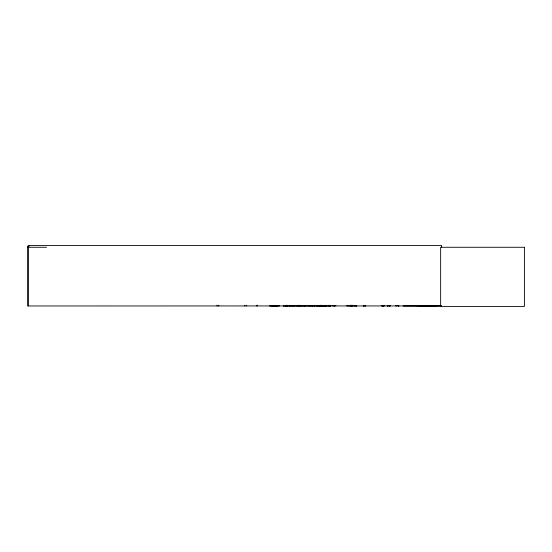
<?xml version="1.0" encoding="UTF-8"?>
<svg xmlns="http://www.w3.org/2000/svg" width="552" height="552" viewBox="0 0 552 552"><rect width="100%" height="100%" fill="white"/><g stroke="black" fill="none" stroke-linecap="round" stroke-linejoin="round"><path stroke-width="0.83" d="M316.337 305.939L316.337 305.47M325.211 305.939L325.218 305.47M355.785 305.939L355.792 305.47M425.965 305.939L426.02 305.47M317.779 305.96L317.931 305.511L317.952 305.96M326.108 305.898L326.101 305.346M417.781 305.96L441.103 305.939L27.6 305.96L27.6 246.164L29.325 246.164M283.307 305.96L330.82 305.898M356.509 305.96L356.509 305.47L356.385 305.898M275.662 305.939L275.648 305.47M334.684 305.884L334.698 305.511L334.816 305.96M383.219 305.939L383.633 305.884M319.925 305.898L319.843 305.346M292.339 305.898L292.374 305.511L292.415 305.96M312.715 305.898L312.749 305.511M387.062 305.898L389.898 305.898M334.367 305.898L334.636 305.898M27.6 247.275L46.534 247.275M403.257 305.573L417.505 305.573M441.103 305.567L420.479 305.567L420.479 305.96M436.784 305.698L420.113 305.946M403.236 305.718L417.526 305.732M420.113 305.815L441.103 305.746M333.463 305.511L333.884 305.911M356.447 305.836L346.911 305.96L346.911 305.47M365.707 305.939L363.651 305.898M396.06 305.511L398.999 305.939M403.243 305.925L417.512 305.925M431.422 305.898L431.36 305.511L431.243 305.96M382.784 305.939L382.474 305.898M398.641 305.898L398.585 305.511L398.523 305.96M323.927 305.96L323.803 305.511M323.638 305.884L323.741 305.47M430.208 305.898L430.284 305.346L430.298 305.96M430.036 305.884L430.001 305.47M329.413 305.884L329.378 305.47M321.098 305.884L321.071 305.47M322.313 305.898L322.313 305.346M322.223 305.884L322.202 305.47M441.621 247.275L441.621 245.543L28.573 245.543L28.573 305.96M436.77 305.491L436.77 305.946M436.163 305.698L436.149 305.491M430.615 305.346L430.608 305.96M428.449 305.47L428.449 305.96M428.035 305.47L428.035 305.96M425.875 305.47L425.875 305.96M425.751 305.346L425.751 305.96M425.475 305.346L425.475 305.96M424.164 305.346L424.164 305.96M423.853 305.346L423.853 305.96M423.75 305.346L423.75 305.96M423.439 305.346L423.439 305.96M422.535 305.346L422.535 305.96M422.266 305.346L422.266 305.96M422.142 305.47L422.142 305.96M421.093 305.567L421.093 305.96M419.568 305.47L419.568 305.96M419.154 305.47L419.154 305.96M418.016 305.47L418.016 305.96M396.364 305.346L396.274 305.96M396.005 305.47L396.005 305.96M390.016 305.47L390.016 305.96M389.74 305.346L389.74 305.96M389.657 305.346L389.657 305.96M387.49 305.47L387.49 305.96M384.723 305.346L384.723 305.96M382.35 305.47L382.35 305.96M382.294 305.47L382.294 305.96M381.335 305.346L381.335 305.96M365.224 305.47L365.224 305.96M363.526 305.47L363.526 305.96M363.375 305.346L363.437 305.96M356.599 305.346L356.654 305.96M354.812 305.47L354.812 305.96M352.687 305.221L352.687 305.96M351.997 305.221L351.997 305.96M351.514 305.346L351.5 305.96M351.203 305.346L351.196 305.96M351.086 305.221L351.086 305.96M350.989 305.221L350.989 305.96M335.775 305.346L335.775 305.96M333.346 305.47L333.401 305.96M332.387 305.346L332.387 305.96M330.793 305.47L330.793 305.96M330.62 305.221L330.62 305.96M329.02 305.221L329.02 305.96M328.55 305.47L328.55 305.96M326.398 305.346L326.398 305.96M326.267 305.47L326.267 305.96M325.024 305.346L325.024 305.96M324.735 305.346L324.735 305.96M324.652 305.346L324.652 305.96M324.355 305.346L324.355 305.96M323.582 305.47L323.679 305.96M322.727 305.346L322.727 305.96M322.596 305.346L322.596 305.96M321.478 305.221L321.478 305.96M320.94 305.346L320.926 305.96M320.629 305.346L320.615 305.96M320.47 305.221L320.47 305.96M319.96 305.47L319.96 305.96M319.622 305.346L319.622 305.96M318.414 305.47L318.414 305.96M317.262 305.47L317.262 305.96M314.474 305.346L314.474 305.96M314.233 305.346L314.233 305.96M312.791 305.47L312.791 305.96M311.542 305.47L311.542 305.96M310.1 305.346L310.1 305.96M309.858 305.346L309.858 305.96M308.761 305.47L308.761 305.96M305.918 305.47L305.918 305.96M304.821 305.346L304.821 305.96M304.58 305.346L304.58 305.96M303.138 305.47L303.138 305.96M301.889 305.47L301.889 305.96M300.447 305.346L300.447 305.96M300.212 305.346L300.212 305.96M299.432 305.221L299.432 305.96M298.211 305.221L298.211 305.96M296.265 305.47L296.265 305.96M294.099 305.346L294.099 305.96M293.857 305.346L293.857 305.96M291.166 305.47L291.166 305.96M289.972 305.47L289.972 305.96M289.724 305.346L289.724 305.96M289.483 305.346L289.483 305.96M287.62 305.346L287.62 305.96M287.399 305.346L287.399 305.96M287.171 305.221L287.171 305.96M286.826 305.346L286.833 305.96M285.543 305.47L285.543 305.96M283.659 305.47L283.659 305.96M279.436 305.47L279.436 305.96M278.988 305.47L278.988 305.96M278.574 305.47L278.581 305.96L269.693 305.939L269.7 305.47M277.504 305.47L277.504 305.96M277.166 305.346L277.166 305.96M277.035 305.47L277.035 305.96M276.856 305.47L276.856 305.96M276.731 305.47L276.731 305.96M276.221 305.96L276.207 305.47L276.097 305.96M275.903 305.47L275.903 305.96M275.434 305.47L275.434 305.96M275.2 305.47L275.2 305.96M274.296 305.346L274.282 305.96M273.985 305.346L273.978 305.96M273.716 305.47L273.716 305.96M273.475 305.47L273.475 305.96M273.247 305.47L273.247 305.96M273.067 305.47L273.067 305.96M272.936 305.47L272.936 305.96M272.433 305.47L272.433 305.96M272.308 305.47L272.308 305.96M272.115 305.47L272.115 305.96M271.646 305.47L271.646 305.96M270.128 305.47L270.128 305.96M257.584 305.221L257.584 305.96M256.363 305.221L256.363 305.96M246.613 305.221L246.613 305.96M244.888 305.221L244.888 305.96M218.751 305.221L218.751 305.96M217.026 305.221L217.026 305.96M524.4 247.275L440.648 247.275L440.648 306.457L524.4 306.457L524.4 247.275M298.114 305.898L298.073 305.511L298.039 305.96M434.9 305.96L434.9 305.47L434.838 305.96M383.764 305.96L383.764 305.47L383.709 305.96M285.874 305.96L285.874 305.47L285.812 305.96"/></g></svg>
